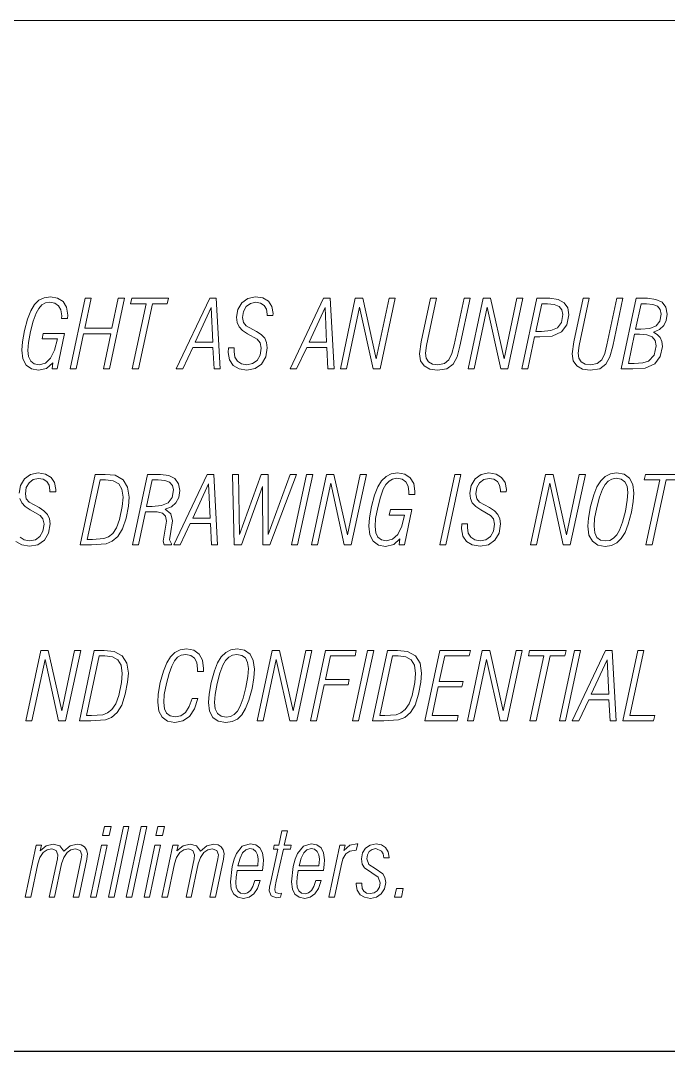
# Model space of a CAD drawing. Extents: x 10 to 410, y 5 to 287.
# Drawn here: x 98.62 to 113.33, y 10 to 33.41 of the extents above; entities that cross this region are included whole.
import ezdxf

# ---------------------------------------------------------------- set-up
doc = ezdxf.new("R2010")
doc.units = 0

msp = doc.modelspace()

# ---------------------------------------------------------------- linework, layer by layer
at = {"color": 7, "lineweight": 13}
for p, q in [((140, 33.414001), (50, 33.414001)), ((10, 10), (410, 10)), ((50, 10.004), (140, 10.004))]:
    msp.add_line(p, q, dxfattribs=at)
for points in [[(99.453926, 25.505835), (99.623596, 26.306908), (99.138222, 26.306908), (99.11245, 26.182344), (99.458221, 26.182344), (99.393799, 25.926775), (99.30574, 25.744225), (99.187622, 25.634693), (99.043732, 25.598183), (98.932053, 25.617512), (98.852585, 25.679794), (98.803192, 25.780733), (98.788155, 25.92248), (98.801041, 26.100735), (98.848289, 26.354156), (98.908424, 26.588251), (98.975006, 26.768654), (99.035141, 26.878183), (99.106003, 26.9555), (99.187622, 27.000599), (99.286407, 27.01778), (99.400238, 26.996304), (99.486145, 26.938318), (99.537689, 26.841673), (99.557014, 26.710667), (99.554871, 26.650532), (99.69017, 26.650532), (99.694466, 26.7257), (99.66655, 26.901808), (99.589233, 27.030666), (99.464661, 27.112278), (99.299301, 27.140198), (99.157547, 27.118721), (99.039429, 27.060734), (98.938492, 26.961943), (98.854736, 26.822344), (98.779564, 26.635498), (98.710846, 26.377781), (98.663589, 26.117916), (98.64856, 25.928923), (98.67218, 25.731339), (98.747353, 25.589594), (98.867615, 25.501539), (99.028694, 25.471472), (99.211243, 25.512278), (99.352989, 25.638988), (99.337952, 25.505835)], [(99.74601, 25.505835), (99.883461, 25.505835), (100.053123, 26.300465), (100.671646, 26.300465), (100.501984, 25.505835), (100.639435, 25.505835), (100.97876, 27.105835), (100.841309, 27.105835), (100.697418, 26.42503), (100.078896, 26.42503), (100.222794, 27.105835), (100.085342, 27.105835)], [(101.157013, 25.505835), (101.298767, 25.505835), (101.614471, 26.98127), (101.951645, 26.98127), (101.977417, 27.105835), (101.146278, 27.105835), (101.120514, 26.98127), (101.470581, 26.98127)], [(103.066284, 27.105835), (102.915939, 27.105835), (102.157822, 25.505835), (102.303864, 25.505835), (102.531509, 25.989056), (102.988968, 25.989056), (103.01474, 25.505835), (103.152191, 25.505835)], [(103.343323, 25.98476), (103.336884, 25.873083), (103.364807, 25.705566), (103.450714, 25.581003), (103.581711, 25.503687), (103.757828, 25.475767), (103.946815, 25.51013), (104.095001, 25.613216), (104.189499, 25.77429), (104.223862, 25.982613), (104.208832, 26.098587), (104.163727, 26.197378), (104.084267, 26.281137), (103.974731, 26.354156), (103.747086, 26.47872), (103.684799, 26.553888), (103.66333, 26.667713), (103.684799, 26.807312), (103.747086, 26.916842), (103.841583, 26.987713), (103.961853, 27.015633), (104.069229, 26.996304), (104.150848, 26.944761), (104.202385, 26.861002), (104.22171, 26.749325), (104.219566, 26.712814), (104.352722, 26.712814), (104.354874, 26.762211), (104.32695, 26.921137), (104.247482, 27.039257), (104.120773, 27.114426), (103.953262, 27.140198), (103.781448, 27.10154), (103.646149, 27.002747), (103.555939, 26.854559), (103.525879, 26.678452), (103.538757, 26.556036), (103.581711, 26.457245), (103.659027, 26.373486), (103.772858, 26.300465), (103.996216, 26.175901), (104.060638, 26.096439), (104.086411, 25.974022), (104.060638, 25.815096), (103.994064, 25.696976), (103.890976, 25.621807), (103.757828, 25.598183), (103.637558, 25.617512), (103.547348, 25.677647), (103.489365, 25.772142), (103.470039, 25.898855), (103.474335, 25.98476)], [(105.652054, 27.105835), (105.501717, 27.105835), (104.743599, 25.505835), (104.889633, 25.505835), (105.117287, 25.989056), (105.574738, 25.989056), (105.60051, 25.505835), (105.737961, 25.505835)], [(105.881851, 25.505835), (106.019302, 25.505835), (106.315674, 26.903955), (106.624939, 25.505835), (106.783859, 25.505835), (107.125336, 27.105835), (106.987892, 27.105835), (106.695816, 25.733486), (106.390846, 27.105835), (106.221176, 27.105835)], [(107.926422, 27.105835), (107.71595, 26.120062), (107.67514, 25.843016), (107.700912, 25.686237), (107.782532, 25.570265), (107.911385, 25.497244), (108.087494, 25.471472), (108.30011, 25.505835), (108.439713, 25.606773), (108.532059, 25.776438), (108.596481, 26.019123), (108.826286, 27.105835), (108.688835, 27.105835), (108.465485, 26.049191), (108.41394, 25.849459), (108.347359, 25.709862), (108.246414, 25.623955), (108.096085, 25.596035), (107.971519, 25.611069), (107.883469, 25.662613), (107.829773, 25.744225), (107.812592, 25.858049), (107.834068, 26.032009), (108.063873, 27.105835)], [(108.783333, 25.505835), (108.920784, 25.505835), (109.217163, 26.903955), (109.526421, 25.505835), (109.685349, 25.505835), (110.026825, 27.105835), (109.889374, 27.105835), (109.59729, 25.733486), (109.292328, 27.105835), (109.122665, 27.105835)], [(109.998901, 25.505835), (110.138504, 25.505835), (110.290985, 26.229593), (110.40696, 26.229593), (110.692596, 26.246775), (110.905212, 26.34127), (111.025482, 26.504492), (111.070587, 26.727848), (111.042664, 26.888922), (110.958908, 27.007042), (110.823608, 27.080063), (110.634613, 27.105835), (110.340378, 27.105835)], [(110.316757, 26.352009), (110.452057, 26.983418), (110.583069, 26.983418), (110.73555, 26.968386), (110.845078, 26.923285), (110.909508, 26.848116), (110.933136, 26.740734), (110.903061, 26.556036), (110.812866, 26.435768), (110.660385, 26.371338), (110.447769, 26.352009)], [(111.394882, 27.105835), (111.18441, 26.120062), (111.1436, 25.843016), (111.169373, 25.686237), (111.250992, 25.570265), (111.379845, 25.497244), (111.555954, 25.471472), (111.76857, 25.505835), (111.908173, 25.606773), (112.000519, 25.776438), (112.064941, 26.019123), (112.294746, 27.105835), (112.157295, 27.105835), (111.933945, 26.049191), (111.882401, 25.849459), (111.815819, 25.709862), (111.714874, 25.623955), (111.564545, 25.596035), (111.43998, 25.611069), (111.351929, 25.662613), (111.298233, 25.744225), (111.281052, 25.858049), (111.302528, 26.032009), (111.532333, 27.105835)], [(112.256088, 25.505835), (112.5224, 25.505835), (112.80159, 25.520868), (113.018509, 25.615364), (113.145218, 25.782881), (113.192459, 26.01268), (113.179581, 26.124357), (113.140923, 26.216707), (113.076492, 26.287579), (112.990585, 26.339123), (113.123741, 26.39711), (113.222534, 26.485163), (113.280518, 26.603285), (113.301994, 26.747177), (113.271927, 26.906103), (113.188171, 27.01778), (113.046425, 27.082211), (112.850983, 27.105835), (112.597565, 27.105835)], [(112.584679, 26.405701), (112.709244, 26.983418), (112.831657, 26.983418), (112.975555, 26.968386), (113.078644, 26.92758), (113.140923, 26.854559), (113.162399, 26.749325), (113.132332, 26.588251), (113.048569, 26.480867), (112.904678, 26.422882), (112.704948, 26.405701)], [(102.587357, 26.111473), (102.948158, 26.895365), (102.984665, 26.111473)], [(105.173126, 26.111473), (105.533936, 26.895365), (105.570442, 26.111473)], [(112.419312, 25.626102), (112.56105, 26.291874), (112.674881, 26.291874), (112.838104, 26.276842), (112.956223, 26.231741), (113.0271, 26.147982), (113.052872, 26.025566), (113.003471, 25.817244), (112.876755, 25.679794), (112.745758, 25.638988), (112.550316, 25.626102)], [(99.975006, 21.505835), (100.232719, 21.505835), (100.565605, 21.531607), (100.7052, 21.587446), (100.831917, 21.696976), (100.937149, 21.86664), (101.018761, 22.113621), (101.070305, 22.384224), (101.087486, 22.592546), (101.05098, 22.818048), (100.947891, 22.985565), (100.767487, 23.086506), (100.539833, 23.105835), (100.314331, 23.105835)], [(100.138229, 21.630398), (100.42601, 22.98127), (100.552719, 22.98127), (100.726685, 22.959795), (100.851242, 22.893217), (100.924263, 22.770802), (100.950035, 22.586103), (100.93071, 22.377781), (100.870575, 22.083553), (100.801849, 21.89456), (100.715942, 21.765701), (100.617149, 21.688385), (100.511917, 21.647579), (100.254196, 21.630398)], [(101.162659, 21.505835), (101.30011, 21.505835), (101.461182, 22.259661), (101.570709, 22.259661), (101.725342, 22.253218), (101.841309, 22.225298), (101.912186, 22.160868), (101.937958, 22.047043), (101.862793, 21.591742), (101.879974, 21.505835), (102.045341, 21.505835), (102.045341, 21.531607), (102.004532, 21.619659), (102.036751, 21.812948), (102.071106, 22.049191), (102.030304, 22.212412), (101.905746, 22.315498), (102.045341, 22.367043), (102.148422, 22.457245), (102.21286, 22.581808), (102.236481, 22.738586), (102.206413, 22.895365), (102.124802, 23.011337), (101.98735, 23.080063), (101.798355, 23.105835), (101.504135, 23.105835)], [(101.484802, 22.377781), (101.613663, 22.983418), (101.744667, 22.983418), (101.897156, 22.968386), (102.006683, 22.92758), (102.071106, 22.854559), (102.094734, 22.75362), (102.062515, 22.57966), (101.972321, 22.463688), (101.819839, 22.39711), (101.609367, 22.377781)], [(103.009636, 23.105835), (102.859299, 23.105835), (102.101181, 21.505835), (102.247223, 21.505835), (102.474869, 21.989056), (102.93232, 21.989056), (102.958092, 21.505835), (103.095543, 21.505835)], [(103.473526, 21.505835), (103.634598, 21.505835), (104.113525, 22.828787), (104.124268, 21.505835), (104.283188, 21.505835), (104.884537, 23.105835), (104.744934, 23.105835), (104.246681, 21.739929), (104.242386, 23.105835), (104.085609, 23.105835), (103.595947, 21.739929), (103.572319, 23.105835), (103.434868, 23.105835)], [(104.775009, 21.505835), (104.91246, 21.505835), (105.253937, 23.105835), (105.116486, 23.105835)], [(105.228165, 21.505835), (105.365616, 21.505835), (105.661987, 22.903955), (105.971252, 21.505835), (106.130173, 21.505835), (106.471649, 23.105835), (106.334198, 23.105835), (106.042122, 21.733486), (105.737152, 23.105835), (105.56749, 23.105835)], [(107.335007, 21.505835), (107.504669, 22.306908), (107.019302, 22.306908), (106.99353, 22.182344), (107.339302, 22.182344), (107.274872, 21.926775), (107.186821, 21.744225), (107.068695, 21.634693), (106.924805, 21.598183), (106.813126, 21.617512), (106.733665, 21.679794), (106.684265, 21.780733), (106.669235, 21.92248), (106.682121, 22.100735), (106.72937, 22.354156), (106.789505, 22.588251), (106.856079, 22.768654), (106.916214, 22.878183), (106.987091, 22.9555), (107.068695, 23.000599), (107.167496, 23.01778), (107.281319, 22.996304), (107.367218, 22.938318), (107.418762, 22.841673), (107.438095, 22.710667), (107.435944, 22.650532), (107.571251, 22.650532), (107.575546, 22.7257), (107.547623, 22.901808), (107.470306, 23.030666), (107.345749, 23.112278), (107.180374, 23.140198), (107.038635, 23.118721), (106.920517, 23.060734), (106.819572, 22.961943), (106.735809, 22.822344), (106.660645, 22.635498), (106.591919, 22.377781), (106.544678, 22.117916), (106.52964, 21.928923), (106.553268, 21.731339), (106.628433, 21.589594), (106.748703, 21.501539), (106.909775, 21.471472), (107.092323, 21.512278), (107.23407, 21.638988), (107.21904, 21.505835)], [(108.138229, 21.505835), (108.275681, 21.505835), (108.617157, 23.105835), (108.479706, 23.105835)], [(108.638641, 21.98476), (108.632195, 21.873083), (108.66011, 21.705566), (108.746017, 21.581003), (108.877029, 21.503687), (109.053131, 21.475767), (109.242126, 21.51013), (109.39032, 21.613216), (109.48481, 21.77429), (109.519173, 21.982613), (109.504135, 22.098587), (109.459045, 22.197378), (109.379578, 22.281137), (109.27005, 22.354156), (109.042397, 22.47872), (108.980118, 22.553888), (108.958633, 22.667713), (108.980118, 22.807312), (109.042397, 22.916842), (109.136887, 22.987713), (109.257156, 23.015633), (109.364548, 22.996304), (109.446152, 22.944761), (109.497696, 22.861002), (109.517029, 22.749325), (109.514877, 22.712814), (109.648033, 22.712814), (109.650177, 22.762211), (109.622261, 22.921137), (109.542801, 23.039257), (109.416092, 23.114426), (109.248566, 23.140198), (109.076759, 23.10154), (108.941452, 23.002747), (108.851257, 22.854559), (108.821182, 22.678452), (108.834076, 22.556036), (108.877029, 22.457245), (108.954346, 22.373486), (109.068169, 22.300465), (109.291519, 22.175901), (109.355957, 22.096439), (109.381729, 21.974022), (109.355957, 21.815096), (109.289375, 21.696976), (109.186287, 21.621807), (109.053131, 21.598183), (108.932861, 21.617512), (108.842667, 21.677647), (108.784676, 21.772142), (108.76535, 21.898855), (108.769646, 21.98476)], [(110.199982, 21.505835), (110.337433, 21.505835), (110.633804, 22.903955), (110.943069, 21.505835), (111.10199, 21.505835), (111.443466, 23.105835), (111.306023, 23.105835), (111.013947, 21.733486), (110.708977, 23.105835), (110.539307, 23.105835)], [(111.501465, 21.926775), (111.525085, 21.729191), (111.602402, 21.587446), (111.724815, 21.501539), (111.896629, 21.471472), (112.036224, 21.492949), (112.156494, 21.548788), (112.257431, 21.647579), (112.343338, 21.789324), (112.416359, 21.97617), (112.48938, 22.244627), (112.530182, 22.48731), (112.545219, 22.678452), (112.519447, 22.878183), (112.444275, 23.022076), (112.321861, 23.11013), (112.152199, 23.140198), (112.010452, 23.118721), (111.892334, 23.060734), (111.791397, 22.961943), (111.707634, 22.822344), (111.634613, 22.641941), (111.563744, 22.379929), (111.514343, 22.113621)], [(112.143608, 23.01778), (112.257431, 22.996304), (112.341187, 22.936171), (112.390587, 22.83523), (112.409912, 22.695633), (112.394882, 22.517378), (112.351929, 22.268251), (112.28965, 22.021271), (112.220924, 21.840868), (112.156494, 21.731339), (112.085617, 21.654022), (111.99971, 21.606773), (111.903076, 21.593887), (111.787094, 21.613216), (111.70549, 21.675499), (111.65609, 21.778585), (111.641052, 21.926775), (111.653946, 22.107178), (111.701187, 22.354156), (111.761322, 22.592546), (111.830048, 22.772949), (111.890182, 22.880331), (111.963203, 22.9555), (112.044815, 23.000599)], [(112.81797, 21.505835), (112.959717, 21.505835), (113.275421, 22.98127), (113.612602, 22.98127), (113.638374, 23.105835), (112.807236, 23.105835), (112.781464, 22.98127), (113.131531, 22.98127)], [(102.530708, 22.111473), (102.89151, 22.895365), (102.928024, 22.111473)], [(98.743454, 17.505835), (98.880905, 17.505835), (99.177284, 18.903955), (99.486542, 17.505835), (99.64547, 17.505835), (99.986946, 19.105835), (99.849503, 19.105835), (99.557419, 17.733486), (99.252457, 19.105835), (99.082787, 19.105835)], [(99.956879, 17.505835), (100.2146, 17.505835), (100.547485, 17.531607), (100.687088, 17.587446), (100.813797, 17.696976), (100.919029, 17.86664), (101.000641, 18.113621), (101.052185, 18.384224), (101.069366, 18.592546), (101.032852, 18.818048), (100.929764, 18.985565), (100.749367, 19.086506), (100.521713, 19.105835), (100.296211, 19.105835)], [(100.120102, 17.630398), (100.40789, 18.98127), (100.534599, 18.98127), (100.708557, 18.959795), (100.83313, 18.893217), (100.906143, 18.770802), (100.931915, 18.586103), (100.912582, 18.377781), (100.852448, 18.083553), (100.78373, 17.89456), (100.697823, 17.765701), (100.59903, 17.688385), (100.493797, 17.647579), (100.236076, 17.630398)], [(102.647888, 18.014828), (102.51474, 18.014828), (102.448166, 17.832277), (102.366547, 17.701271), (102.261314, 17.623955), (102.134605, 17.60033), (102.018631, 17.619659), (101.937019, 17.679794), (101.887619, 17.780733), (101.872589, 17.924627), (101.885475, 18.107178), (101.932724, 18.354156), (101.992859, 18.586103), (102.052994, 18.751472), (102.11528, 18.869593), (102.186142, 18.951204), (102.267761, 19.000599), (102.37085, 19.01778), (102.488968, 18.996304), (102.572723, 18.934023), (102.624268, 18.830935), (102.641449, 18.687042), (102.639297, 18.626909), (102.774605, 18.626909), (102.776749, 18.693485), (102.750977, 18.886774), (102.675812, 19.026371), (102.553391, 19.11013), (102.38588, 19.140198), (102.244133, 19.118721), (102.123871, 19.060734), (102.022926, 18.961943), (101.939163, 18.822344), (101.863998, 18.635498), (101.795273, 18.377781), (101.748032, 18.117916), (101.735138, 17.928923), (101.758766, 17.731339), (101.833931, 17.589594), (101.958496, 17.503687), (102.128159, 17.473619), (102.308563, 17.507982), (102.456757, 17.608921), (102.570572, 17.778585)], [(102.888428, 17.926775), (102.912056, 17.729191), (102.989372, 17.587446), (103.111786, 17.501539), (103.2836, 17.471472), (103.423195, 17.492949), (103.543465, 17.548788), (103.644409, 17.647579), (103.730309, 17.789324), (103.803329, 17.97617), (103.87635, 18.244627), (103.91716, 18.48731), (103.93219, 18.678452), (103.906418, 18.878183), (103.831253, 19.022076), (103.708832, 19.11013), (103.539169, 19.140198), (103.397423, 19.118721), (103.279305, 19.060734), (103.17836, 18.961943), (103.094604, 18.822344), (103.021584, 18.641941), (102.950714, 18.379929), (102.901321, 18.113621)], [(103.530579, 19.01778), (103.644409, 18.996304), (103.728165, 18.936171), (103.777557, 18.83523), (103.79689, 18.695633), (103.781853, 18.517378), (103.738899, 18.268251), (103.67662, 18.021271), (103.607895, 17.840868), (103.543465, 17.731339), (103.472595, 17.654022), (103.386688, 17.606773), (103.290039, 17.593887), (103.174072, 17.613216), (103.092453, 17.675499), (103.04306, 17.778585), (103.02803, 17.926775), (103.040909, 18.107178), (103.088165, 18.354156), (103.1483, 18.592546), (103.217026, 18.772949), (103.277161, 18.880331), (103.350174, 18.9555), (103.431786, 19.000599)], [(103.994476, 17.505835), (104.131927, 17.505835), (104.428299, 18.903955), (104.737564, 17.505835), (104.896484, 17.505835), (105.237961, 19.105835), (105.10051, 19.105835), (104.808434, 17.733486), (104.503464, 19.105835), (104.333801, 19.105835)], [(105.20575, 17.505835), (105.343201, 17.505835), (105.517159, 18.326237), (106.058365, 18.326237), (106.084137, 18.450802), (105.545074, 18.450802), (105.658905, 18.987713), (106.215149, 18.987713), (106.240921, 19.105835), (105.545074, 19.105835)], [(106.159302, 17.505835), (106.296753, 17.505835), (106.638229, 19.105835), (106.500778, 19.105835)], [(106.614609, 17.505835), (106.87233, 17.505835), (107.205215, 17.531607), (107.34481, 17.587446), (107.471527, 17.696976), (107.576752, 17.86664), (107.658371, 18.113621), (107.709915, 18.384224), (107.727097, 18.592546), (107.690582, 18.818048), (107.587494, 18.985565), (107.407089, 19.086506), (107.179443, 19.105835), (106.953934, 19.105835)], [(106.777832, 17.630398), (107.065613, 18.98127), (107.192322, 18.98127), (107.366287, 18.959795), (107.490852, 18.893217), (107.563873, 18.770802), (107.589645, 18.586103), (107.570313, 18.377781), (107.510178, 18.083553), (107.441452, 17.89456), (107.355545, 17.765701), (107.25676, 17.688385), (107.15152, 17.647579), (106.893799, 17.630398)], [(107.797966, 17.505835), (108.532463, 17.505835), (108.558235, 17.630398), (107.963333, 17.630398), (108.100784, 18.281137), (108.641998, 18.281137), (108.669914, 18.405701), (108.126556, 18.405701), (108.251122, 18.987713), (108.807358, 18.987713), (108.83313, 19.105835), (108.137299, 19.105835)], [(108.764404, 17.505835), (108.901855, 17.505835), (109.198235, 18.903955), (109.507492, 17.505835), (109.66642, 17.505835), (110.007896, 19.105835), (109.870453, 19.105835), (109.578369, 17.733486), (109.273407, 19.105835), (109.103737, 19.105835)], [(110.186157, 17.505835), (110.327896, 17.505835), (110.6436, 18.98127), (110.980789, 18.98127), (111.006561, 19.105835), (110.175415, 19.105835), (110.149643, 18.98127), (110.49971, 18.98127)], [(110.854073, 17.505835), (110.991524, 17.505835), (111.333, 19.105835), (111.195549, 19.105835)], [(112.054611, 19.105835), (111.904274, 19.105835), (111.146156, 17.505835), (111.292191, 17.505835), (111.519844, 17.989056), (111.977295, 17.989056), (112.003067, 17.505835), (112.140518, 17.505835)], [(112.292999, 17.505835), (112.993134, 17.505835), (113.018906, 17.630398), (112.456223, 17.630398), (112.769775, 19.105835), (112.632324, 19.105835)], [(111.575684, 18.111473), (111.936493, 18.895365), (111.973, 18.111473)], [(100.484398, 14.903955), (100.636879, 14.903955), (100.679832, 15.105835), (100.527351, 15.105835)], [(100.617554, 13.505835), (100.744263, 13.505835), (101.083595, 15.105835), (100.956879, 15.105835)], [(101.021309, 13.505835), (101.148026, 13.505835), (101.48735, 15.105835), (101.360641, 15.105835)], [(101.695679, 14.903955), (101.84816, 14.903955), (101.891113, 15.105835), (101.738625, 15.105835)], [(104.461853, 14.590399), (104.300774, 13.858049), (104.275002, 13.733485), (104.266411, 13.645432), (104.309364, 13.531607), (104.431778, 13.490801), (104.521988, 13.499392), (104.543457, 13.593888), (104.485474, 13.589593), (104.412453, 13.608922), (104.393127, 13.671204), (104.401718, 13.746371), (104.42749, 13.868788), (104.588562, 14.590399), (104.747482, 14.590399), (104.766815, 14.684895), (104.607887, 14.684895), (104.680908, 15.011338), (104.556343, 15.011338), (104.483322, 14.684895), (104.380234, 14.684895), (104.360909, 14.590399)], [(98.725471, 13.505835), (98.85218, 13.505835), (99.01326, 14.257512), (99.062653, 14.407848), (99.135674, 14.51523), (99.225876, 14.57966), (99.331108, 14.601136), (99.432053, 14.564627), (99.468559, 14.461539), (99.457825, 14.371338), (99.275269, 13.505835), (99.393387, 13.505835), (99.554466, 14.257512), (99.603859, 14.407848), (99.67688, 14.51523), (99.767082, 14.57966), (99.872314, 14.601136), (99.973259, 14.564627), (100.009766, 14.461539), (99.999031, 14.371338), (99.814331, 13.505835), (99.943192, 13.505835), (100.12574, 14.364895), (100.138626, 14.493754), (100.121445, 14.57966), (100.074196, 14.648385), (100.001175, 14.68919), (99.906677, 14.706371), (99.745605, 14.667714), (99.601715, 14.551741), (99.511513, 14.667714), (99.365471, 14.706371), (99.206543, 14.669862), (99.069092, 14.558184), (99.094864, 14.684895), (98.974602, 14.684895)], [(100.213791, 13.505835), (100.3405, 13.505835), (100.58963, 14.684895), (100.462921, 14.684895)], [(101.425072, 13.505835), (101.551781, 13.505835), (101.800911, 14.684895), (101.674194, 14.684895)], [(101.828827, 13.505835), (101.955536, 13.505835), (102.116615, 14.257512), (102.166008, 14.407848), (102.239029, 14.51523), (102.329231, 14.57966), (102.434464, 14.601136), (102.535408, 14.564627), (102.571915, 14.461539), (102.56118, 14.371338), (102.378632, 13.505835), (102.49675, 13.505835), (102.657822, 14.257512), (102.707214, 14.407848), (102.780243, 14.51523), (102.870438, 14.57966), (102.975677, 14.601136), (103.076614, 14.564627), (103.113129, 14.461539), (103.102386, 14.371338), (102.917686, 13.505835), (103.046547, 13.505835), (103.229095, 14.364895), (103.241982, 14.493754), (103.2248, 14.57966), (103.177551, 14.648385), (103.104538, 14.68919), (103.01004, 14.706371), (102.848961, 14.667714), (102.70507, 14.551741), (102.614868, 14.667714), (102.468826, 14.706371), (102.309906, 14.669862), (102.172455, 14.558184), (102.198227, 14.684895), (102.077957, 14.684895)], [(104.11393, 14.107177), (104.128967, 14.244627), (104.135406, 14.354156), (104.11393, 14.508787), (104.055939, 14.620465), (103.961441, 14.68919), (103.834732, 14.714962), (103.654327, 14.659123), (103.523323, 14.493754), (103.471779, 14.362747), (103.426682, 14.199526), (103.38588, 13.849459), (103.405205, 13.686237), (103.463188, 13.568116), (103.557686, 13.499392), (103.686546, 13.473619), (103.811111, 13.501539), (103.916344, 13.576707), (104.000107, 13.703419), (104.060242, 13.881674), (103.939972, 13.881674), (103.894867, 13.748519), (103.841179, 13.65617), (103.774597, 13.598184), (103.695137, 13.581002), (103.613525, 13.596036), (103.555542, 13.645432), (103.516884, 13.727042), (103.506142, 13.83872), (103.514732, 13.954694), (103.536209, 14.107177)], [(103.557686, 14.21456), (103.604935, 14.386372), (103.662918, 14.508787), (103.735947, 14.581808), (103.828293, 14.607579), (103.905609, 14.590399), (103.965744, 14.54315), (104.002251, 14.467982), (104.017288, 14.364895), (104.006546, 14.21456)], [(105.501312, 14.107177), (105.516342, 14.244627), (105.522789, 14.354156), (105.501312, 14.508787), (105.443329, 14.620465), (105.348831, 14.68919), (105.222115, 14.714962), (105.041718, 14.659123), (104.910706, 14.493754), (104.859161, 14.362747), (104.814064, 14.199526), (104.773254, 13.849459), (104.792587, 13.686237), (104.850571, 13.568116), (104.945068, 13.499392), (105.073929, 13.473619), (105.198494, 13.501539), (105.303726, 13.576707), (105.387482, 13.703419), (105.447617, 13.881674), (105.327354, 13.881674), (105.282249, 13.748519), (105.228561, 13.65617), (105.161987, 13.598184), (105.08252, 13.581002), (105.000908, 13.596036), (104.942924, 13.645432), (104.904266, 13.727042), (104.893524, 13.83872), (104.902115, 13.954694), (104.923592, 14.107177)], [(104.945068, 14.21456), (104.992317, 14.386372), (105.050308, 14.508787), (105.123322, 14.581808), (105.215675, 14.607579), (105.292992, 14.590399), (105.353119, 14.54315), (105.389633, 14.467982), (105.404663, 14.364895), (105.393929, 14.21456)], [(105.617287, 13.505835), (105.74614, 13.505835), (105.896484, 14.216707), (105.93943, 14.375633), (106.00386, 14.487311), (106.10051, 14.551741), (106.2444, 14.573217), (106.276611, 14.71711), (106.252991, 14.71711), (106.096207, 14.680599), (105.960907, 14.560331), (105.988831, 14.684895), (105.868561, 14.684895)], [(106.2444, 13.821539), (106.2444, 13.79362), (106.265877, 13.660465), (106.332458, 13.559525), (106.433395, 13.499392), (106.5644, 13.475767), (106.699699, 13.503687), (106.811378, 13.576707), (106.884399, 13.690533), (106.912323, 13.83872), (106.895142, 13.946103), (106.847893, 14.029861), (106.669632, 14.156572), (106.530037, 14.246775), (106.482788, 14.373486), (106.495674, 14.465835), (106.538628, 14.541002), (106.603058, 14.588251), (106.686813, 14.605432), (106.81353, 14.549593), (106.852188, 14.485164), (106.871513, 14.39711), (106.991783, 14.39711), (106.991783, 14.401405), (106.968155, 14.532412), (106.90802, 14.629056), (106.815674, 14.691338), (106.695404, 14.712814), (106.560104, 14.687042), (106.452721, 14.61617), (106.383995, 14.508787), (106.360374, 14.375633), (106.377556, 14.251069), (106.431244, 14.167311), (106.598763, 14.055634), (106.738358, 13.958989), (106.785606, 13.825834), (106.768425, 13.727042), (106.721176, 13.649727), (106.650307, 13.600331), (106.562256, 13.58315), (106.478493, 13.596036), (106.418358, 13.636841), (106.3797, 13.703419), (106.366814, 13.797915), (106.366814, 13.821539)], [(107.112053, 13.505835), (107.266678, 13.505835), (107.309631, 13.699123), (107.152855, 13.699123)]]:
    msp.add_lwpolyline(points, close=True, dxfattribs=at)
for points in [[(98.51889, 21.581003), (98.649902, 21.503687), (98.826004, 21.475767), (99.014999, 21.51013), (99.163193, 21.613216), (99.257683, 21.77429), (99.292046, 21.982613), (99.277008, 22.098587), (99.231918, 22.197378), (99.152451, 22.281137), (99.042923, 22.354156), (98.815269, 22.47872), (98.752991, 22.553888), (98.731506, 22.667713), (98.752991, 22.807312), (98.815269, 22.916842), (98.909767, 22.987713), (99.030029, 23.015633), (99.137421, 22.996304), (99.219025, 22.944761), (99.270569, 22.861002), (99.289902, 22.749325), (99.28775, 22.712814), (99.420906, 22.712814), (99.42305, 22.762211), (99.395134, 22.921137), (99.315674, 23.039257), (99.188965, 23.114426), (99.021439, 23.140198), (98.849632, 23.10154), (98.714325, 23.002747), (98.62413, 22.854559), (98.594063, 22.678452)], [(98.606949, 22.556036), (98.649902, 22.457245), (98.727219, 22.373486), (98.841042, 22.300465), (99.064392, 22.175901), (99.12883, 22.096439), (99.154602, 21.974022), (99.12883, 21.815096), (99.062248, 21.696976), (98.95916, 21.621807), (98.826004, 21.598183), (98.705734, 21.617512), (98.61554, 21.677647)]]:
    msp.add_lwpolyline(points, dxfattribs=at)

doc.saveas('drawing.dxf')
